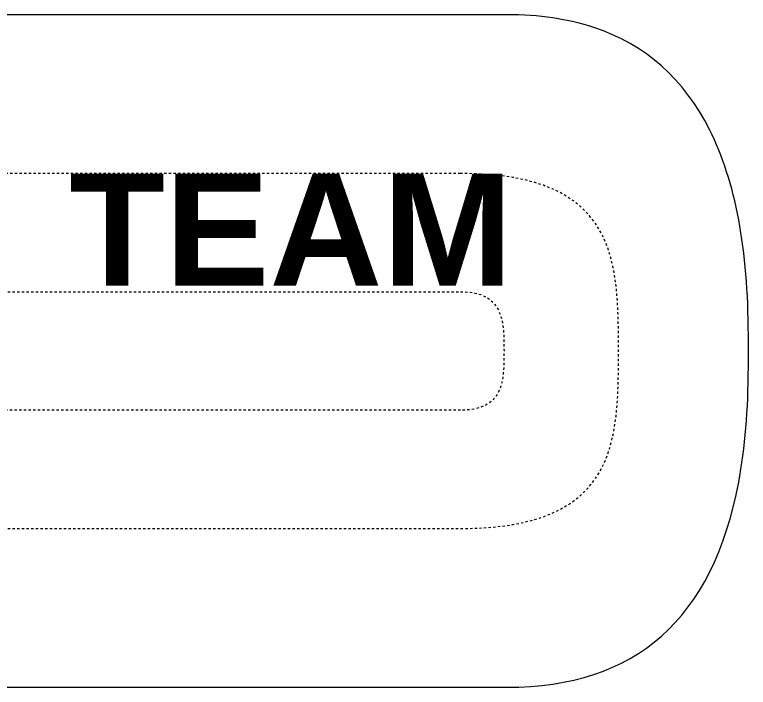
# Model space of a CAD drawing. Header units: inches. Extents: x 920 to 2661, y -647 to 1865.
# Drawn here: x 2423.29 to 2462.57, y 737.33 to 773.33 of the extents above; entities that cross this region are included whole.
import ezdxf

# ---------------------------------------------------------------- set-up
doc = ezdxf.new("R2010")
doc.units = ezdxf.units.IN
doc.header["$MEASUREMENT"] = 0
doc.linetypes.add('Dash', pattern=[0.25, 0.125, -0.125])
for name, color, linetype, lineweight in [('A-AREA-IDEN', 2, 'Continuous', 9), ('I-FURN', 30, 'Continuous', 9), ('I-FURN-HDLN', 30, 'Dash', 9)]:
    doc.layers.add(name, color=color, linetype=linetype, lineweight=lineweight)
doc.styles.add('Swis721 Lt BT_B', font='', dxfattribs={"height": 6})
doc.styles.get('Swis721 Lt BT_B').set_extended_font_data('Swis721 Lt BT', bold=True)

# ---------------------------------------------------------------- blocks, each defined once
blk = doc.blocks.new('Table-Teknion-Zones_ZNTCC-R2013 - Counter Height_ 36_ x 72__ No Cut-Out-4442897-FIRST FLOOR CONSTRUCTION')
at = {"layer": 'I-FURN'}
for p, q in [((22.977, 18), (-22.977, 18)), ((35.9, -0.851), (35.9, 0.851)), ((-22.977, -18), (22.977, -18))]:
    blk.add_line(p, q, dxfattribs=at)
for points in [[(35.9, 0.851), (35.9, 5.424), (34.522, 12.741), (29.352, 17.314), (24.7, 18), (22.977, 18)], [(22.977, -18), (26.423, -18), (31.937, -16.171), (35.383, -9.311), (35.9, -3.137), (35.9, -0.851)]]:
    blk.add_open_spline(points, degree=3, knots=[0, 0, 0, 0, 0.4, 0.8, 1, 1, 1, 1], dxfattribs=at)
at = {"layer": 'I-FURN-HDLN'}
for p, q in [((20.5, 9.5), (-20.5, 9.5)), ((-20.494, 3.173), (20.494, 3.173)), ((20.494, -3.173), (-20.494, -3.173)), ((-20.5, -9.5), (20.5, -9.5))]:
    blk.add_line(p, q, dxfattribs=at)
blk.add_open_spline([(20.5, -9.5), (28.973, -9.5), (28.927, -0.007), (28.972, 9.5), (20.5, 9.5)], degree=3, knots=[0, 0, 0, 0, 0.763145, 1.526281, 1.526281, 1.526281, 1.526281], dxfattribs=at)
blk.add_open_spline([(20.494, 3.173), (22.82, 3.173), (22.82, 0), (22.82, -3.173), (20.494, -3.173)], degree=3, dxfattribs=at)

msp = doc.modelspace()

# ---------------------------------------------------------------- block references
at = {"layer": 'I-FURN'}
msp.add_blockref('Table-Teknion-Zones_ZNTCC-R2013 - Counter Height_ 36_ x 72__ No Cut-Out-4442897-FIRST FLOOR CONSTRUCTION', (2426.67, 755.331), dxfattribs=at)

# ---------------------------------------------------------------- texts
at = {"layer": 'A-AREA-IDEN', "insert": (2426.223, 764.821), "char_height": 6, "width": 27.27, "attachment_point": 1, "style": 'Swis721 Lt BT_B'}
msp.add_mtext('TEAM', dxfattribs=at)

doc.saveas('drawing.dxf')
